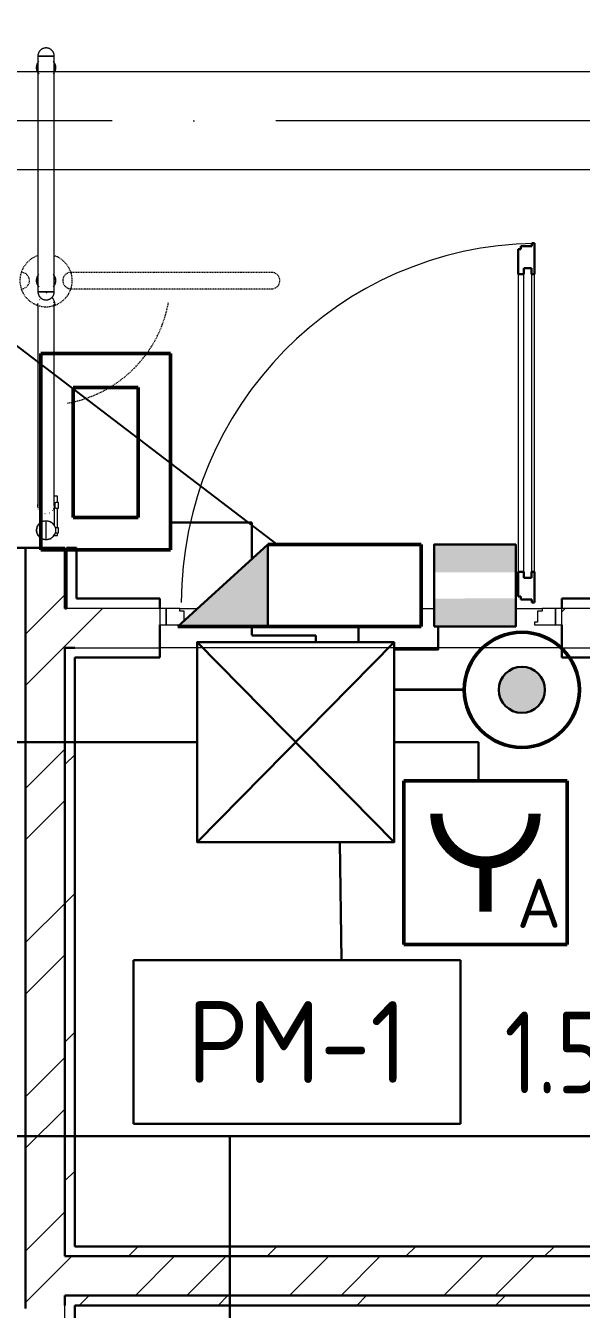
# Model space of a CAD drawing. Header units: millimetres. Extents: x -325553 to 627452, y -28539 to 738858.
# Drawn here: x -12830 to -11131, y 187782 to 191705 of the extents above; entities that cross this region are included whole.
import ezdxf
from ezdxf.enums import TextEntityAlignment as Align

# ---------------------------------------------------------------- set-up
doc = ezdxf.new("R2010")
doc.units = ezdxf.units.MM
doc.set_wipeout_variables(frame=1)
for name, pattern in [('ADSK_Линия сетки', [25, 20, -2.5, 0, -2.5]), ('ADSK_Невидимые', [5, 3, -2]), ('ADSK_Сверху', [450, 300, -150]), ('штриховаяX2', [1.5, 1, -0.5])]:
    doc.linetypes.add(name, pattern=pattern)
for name, color, linetype, lineweight in [('-SBugo-СКД-Приборы', 1, 'Continuous', 30), ('E-Безопасность-G', 153, 'Continuous', 35), ('RC-Извещатели_охранные', 5, 'Continuous', 30), ('RC-Линии_связи-Адресные', 5, 'Continuous', 30), ('RC-Прочее_оборудование', 5, 'Continuous', 30), ('Двери', 252, 'Continuous', 9), ('Линии', 7, 'Continuous', 9), ('Обобщенные модели', 252, 'Continuous', 18), ('Оси', 252, 'Continuous', 9), ('СКУД', 1, 'Continuous', 30), ('Стены наружные', 7, 'Continuous', 18), ('Стены штриховка', 7, 'Continuous', 9)]:
    doc.layers.add(name, color=color, linetype=linetype, lineweight=lineweight)
doc.layers.add('000_доп.МДУ', color=7, linetype='Continuous')
doc.layers.add('Двери открывание', color=7, linetype='Continuous', lineweight=9, true_color=0xc0c0c0)
doc.styles.add('ISOCPEUR', font='isocpeur.ttf', dxfattribs={"width": 0.9, "height": 350})
doc.styles.add('RubezhCAD', font='', dxfattribs={"oblique": 10})
doc.styles.get("Standard").update_dxf_attribs({"font": ''})
doc.styles.get('RubezhCAD').set_extended_font_data('GOST type A')
doc.styles.get('Standard').set_extended_font_data('GOST type B')

# ---------------------------------------------------------------- blocks, each defined once
blk = doc.blocks.new('1 этаж')
at = {"layer": 'Двери', "color": 251, "lineweight": 30, "true_color": 0x636466}
for p, q in [((-12056.8, 20764.3), (-12064.8, 20764.3)), ((-12064.8, 20764.3), (-12064.8, 20688.3)), ((-12022.8, 20773.3), (-12056.8, 20773.3)), ((-12056.8, 20773.3), (-12056.8, 20764.3)), ((-12014.8, 20782.3), (-12022.8, 20782.3)), ((-12022.8, 20782.3), (-12022.8, 20773.3)), ((-12014.8, 20688.3), (-12014.8, 20782.3)), ((-12064.8, 20688.3), (-12047.8, 20688.3)), ((-12047.8, 20688.3), (-12047.8, 20706.3)), ((-12047.8, 20706.3), (-12023.8, 20706.3)), ((-12023.8, 20706.3), (-12023.8, 20688.3)), ((-12023.8, 20688.3), (-12014.8, 20688.3)), ((-12064.8, 19778.3), (-12064.8, 19702.3)), ((-12064.8, 19778.3), (-12047.8, 19778.3)), ((-12047.8, 19778.3), (-12047.8, 19760.3)), ((-12023.8, 19778.3), (-12014.8, 19778.3)), ((-12023.8, 19760.3), (-12023.8, 19778.3)), ((-12014.8, 19684.3), (-12014.8, 19778.3)), ((-12047.8, 19760.3), (-12023.8, 19760.3)), ((-12064.8, 19702.3), (-12056.8, 19702.3)), ((-12056.8, 19702.3), (-12056.8, 19693.3)), ((-12056.8, 19693.3), (-12022.8, 19693.3)), ((-12022.8, 19693.3), (-12022.8, 19684.3)), ((-12022.8, 19684.3), (-12014.8, 19684.3))]:
    blk.add_line(p, q, dxfattribs=at)
at = {"layer": 'Двери', "color": 251, "true_color": 0x636466}
for p, q in [((-12064.8, 20688.3), (-12064.8, 19778.3)), ((-12047.8, 19760.3), (-12047.8, 20706.3)), ((-12047.8, 20706.3), (-12023.8, 20706.3)), ((-12023.8, 20706.3), (-12023.8, 19760.3)), ((-12014.8, 19778.3), (-12014.8, 20688.3)), ((-12023.8, 19760.3), (-12047.8, 19760.3)), ((-13160.8, 19666.3), (-13160.8, 19616.3)), ((-13140.8, 19666.3), (-13160.8, 19666.3)), ((-13140.8, 19616.3), (-13140.8, 19666.3)), ((-13099.8, 19666.3), (-13140.8, 19666.3)), ((-13140.8, 19666.3), (-13140.8, 19616.3)), ((-13099.8, 19658.3), (-13099.8, 19666.3)), ((-13085.8, 19658.3), (-13099.8, 19658.3)), ((-13085.8, 19624.3), (-13085.8, 19658.3)), ((-11991.8, 19658.3), (-12005.8, 19658.3)), ((-12005.8, 19658.3), (-12005.8, 19624.3)), ((-11991.8, 19666.3), (-11991.8, 19658.3)), ((-11950.8, 19666.3), (-11991.8, 19666.3)), ((-11930.8, 19666.3), (-11950.8, 19666.3)), ((-11950.8, 19666.3), (-11950.8, 19616.3)), ((-11950.8, 19616.3), (-11950.8, 19666.3)), ((-11930.8, 19616.3), (-11930.8, 19666.3)), ((-13160.8, 19616.3), (-13140.8, 19616.3)), ((-13140.8, 19616.3), (-13076.8, 19616.3)), ((-13076.8, 19624.3), (-13085.8, 19624.3)), ((-13076.8, 19616.3), (-13076.8, 19624.3)), ((-12005.8, 19624.3), (-12014.8, 19624.3)), ((-12014.8, 19624.3), (-12014.8, 19616.3)), ((-12014.8, 19616.3), (-11950.8, 19616.3)), ((-11950.8, 19616.3), (-11930.8, 19616.3))]:
    blk.add_line(p, q, dxfattribs=at)
at = {"layer": 'Двери открывание', "color": 251, "true_color": 0x636466}
blk.add_arc((-11996.8, 19684.3), 1098, 90.9393, 180, dxfattribs=at)
at = {"layer": 'Линии', "color": 251, "linetype": 'ADSK_Сверху', "ltscale": 100, "true_color": 0x636466}
for p, q in [((-7750.8, 21306.3), (-28215.8, 21306.3)), ((-7750.8, 21006.3), (-28215.8, 21006.3))]:
    blk.add_line(p, q, dxfattribs=at)
at = {"layer": 'Обобщенные модели', "color": 251, "true_color": 0x636466}
for p, q in [((-13533.3, 21354.3), (-13533.3, 20634.3)), ((-13483.3, 21354.3), (-13533.3, 21354.3)), ((-13533.3, 21354.3), (-13508.3, 21354.3)), ((-13508.3, 21354.3), (-13483.3, 21354.3)), ((-13483.3, 20634.3), (-13483.3, 21354.3)), ((-13483.5, 20653.3), (-13482.9, 20654.3)), ((-13479.8, 20663), (-13479.6, 20664.2)), ((-13533.3, 20634.3), (-13483.3, 20634.3)), ((-13508.3, 20634.3), (-13533.3, 20634.3)), ((-13528.4, 20609.2), (-13527.7, 20610)), ((-13483.3, 20634.3), (-13508.3, 20634.3)), ((-13480.3, 20594.3), (-13483.3, 20594.3)), ((-13533.3, 20519.3), (-13533.3, 20055.3)), ((-13483.3, 20055.3), (-13483.3, 20519.3)), ((-13473.3, 20009.3), (-13483.3, 20009.3)), ((-13473.3, 19990.3), (-13473.3, 20009.3)), ((-13531.1, 19970), (-13531.5, 19971)), ((-13483.3, 19990.3), (-13480.3, 19990.3)), ((-13483.3, 19986), (-13483.3, 19972.8)), ((-13483.3, 19972.8), (-13483.3, 19919.1)), ((-13480.3, 19972.8), (-13483.3, 19972.8)), ((-13480.3, 19990.3), (-13478.3, 19990.3)), ((-13480.3, 19972.8), (-13480.3, 19990.3)), ((-13478.3, 19972.8), (-13480.3, 19972.8)), ((-13470.3, 19990.3), (-13478.3, 19990.3)), ((-13478.3, 19972.8), (-13470.3, 19972.8)), ((-13473.3, 19912.8), (-13473.3, 19972.8)), ((-13470.3, 19972.8), (-13470.3, 19990.3)), ((-13523, 19960.1), (-13523.8, 19960.7)), ((-13511, 19955.4), (-13512, 19955.5)), ((-13508.3, 19932.4), (-13508.3, 19934.3)), ((-13508.3, 19876.3), (-13508.3, 19934.3)), ((-13498.3, 19957.3), (-13499.2, 19957)), ((-13488.2, 19965.3), (-13488.9, 19964.5)), ((-13483.3, 19892.8), (-13483.3, 19889.3)), ((-13481, 19912.8), (-13478.3, 19912.8)), ((-13478.3, 19897.8), (-13480.7, 19897.8)), ((-13470.3, 19912.8), (-13478.3, 19912.8)), ((-13478.3, 19897.8), (-13470.3, 19897.8)), ((-13473.3, 19889.3), (-13473.3, 19897.8)), ((-13470.3, 19897.8), (-13470.3, 19912.8)), ((-13508.3, 19876.3), (-13508.3, 19877.5)), ((-13483.3, 19889.3), (-13473.3, 19889.3))]:
    blk.add_line(p, q, dxfattribs=at)
at = {"layer": 'Обобщенные модели', "color": 251, "linetype": 'ADSK_Невидимые', "true_color": 0x636466}
for p, q in [((-12818.3, 20693.3), (-13432.3, 20693.3)), ((-13432.3, 20643.3), (-12818.3, 20643.3))]:
    blk.add_line(p, q, dxfattribs=at)
at = {"layer": 'Обобщенные модели', "color": 251, "true_color": 0x636466, "flags": 128}
for points in [[(-13483.3, 21354.3), (-13483.3, 21355.3), (-13483.4, 21356.3), (-13483.5, 21357.3), (-13483.6, 21358.3), (-13483.8, 21359.2), (-13484, 21360.2), (-13484.3, 21361.2), (-13484.6, 21362.1), (-13484.9, 21363.1), (-13485.3, 21364), (-13485.7, 21364.9), (-13486.1, 21365.8), (-13486.6, 21366.7), (-13487.1, 21367.5), (-13487.7, 21368.4), (-13488.2, 21369.2), (-13488.9, 21370), (-13489.5, 21370.8), (-13490.2, 21371.5), (-13490.9, 21372.2), (-13491.6, 21372.9), (-13492.4, 21373.5), (-13493.2, 21374.2), (-13494, 21374.7), (-13494.8, 21375.3), (-13495.6, 21375.8), (-13496.5, 21376.3), (-13497.4, 21376.8), (-13498.3, 21377.2), (-13499.2, 21377.6), (-13500.2, 21377.9), (-13501.1, 21378.2), (-13502.1, 21378.5), (-13503.1, 21378.7), (-13504.1, 21378.9), (-13505, 21379.1), (-13506, 21379.2), (-13507, 21379.2), (-13508, 21379.3), (-13509, 21379.3), (-13510, 21379.2), (-13511, 21379.1), (-13512, 21379), (-13513, 21378.8), (-13514, 21378.6), (-13515, 21378.4), (-13515.9, 21378.1), (-13516.9, 21377.8), (-13517.8, 21377.4), (-13518.7, 21377), (-13519.6, 21376.6), (-13520.5, 21376.1), (-13521.4, 21375.6), (-13522.2, 21375.1), (-13523, 21374.5), (-13523.8, 21373.9), (-13524.6, 21373.2), (-13525.3, 21372.6), (-13526, 21371.9), (-13526.7, 21371.2), (-13527.4, 21370.4), (-13528, 21369.6), (-13528.6, 21368.8), (-13529.2, 21368), (-13529.7, 21367.2), (-13530.2, 21366.3), (-13530.7, 21365.4), (-13531.1, 21364.5), (-13531.5, 21363.6), (-13531.9, 21362.6), (-13532.2, 21361.7), (-13532.5, 21360.7), (-13532.7, 21359.8), (-13532.9, 21358.8), (-13533.1, 21357.8), (-13533.2, 21356.8), (-13533.3, 21355.8), (-13533.3, 21354.8), (-13533.3, 21354.3)], [(-13529.9, 21299.9), (-13530.7, 21300.8), (-13531.4, 21301.7), (-13532.1, 21302.6), (-13532.7, 21303.6), (-13533.3, 21304.6), (-13533.9, 21305.6), (-13534.4, 21306.6), (-13534.9, 21307.7), (-13535.3, 21308.8), (-13535.7, 21309.8), (-13536.1, 21311), (-13536.4, 21312.1), (-13536.7, 21313.2), (-13536.9, 21314.3), (-13537.1, 21315.5), (-13537.2, 21316.6), (-13537.3, 21317.8), (-13537.3, 21319), (-13537.3, 21320.1), (-13537.2, 21321.3), (-13537.1, 21322.4), (-13537, 21323.6), (-13536.8, 21324.7), (-13536.5, 21325.9), (-13536.3, 21327), (-13535.9, 21328.1), (-13535.6, 21329.2), (-13535.1, 21330.3), (-13534.7, 21331.3), (-13534.2, 21332.4), (-13533.6, 21333.4), (-13533, 21334.4), (-13532.4, 21335.4), (-13531.7, 21336.3), (-13531, 21337.3), (-13530.3, 21338.2)], [(-13535.6, 21329), (-13536, 21327.9), (-13536.3, 21326.8), (-13536.6, 21325.6), (-13536.8, 21324.5), (-13537, 21323.4), (-13537.2, 21322.2), (-13537.2, 21321.1), (-13537.3, 21319.9), (-13537.3, 21319.3)], [(-13537.3, 21319.3), (-13537.3, 21318.1), (-13537.2, 21317), (-13537.1, 21315.8)], [(-13536.7, 21313.5), (-13536.5, 21312.4), (-13536.2, 21311.3), (-13535.8, 21310.1), (-13535.4, 21309.1)], [(-13533.2, 21334.2), (-13533.7, 21333.2), (-13534.3, 21332.2), (-13534.8, 21331.1), (-13535.2, 21330.1)], [(-13534.5, 21306.9), (-13534, 21305.9), (-13533.5, 21304.9)], [(-13486.7, 21338.6), (-13486, 21337.7), (-13485.2, 21336.8), (-13484.5, 21335.9), (-13483.9, 21334.9), (-13483.3, 21333.9), (-13482.7, 21332.9), (-13482.2, 21331.9), (-13481.7, 21330.8), (-13481.3, 21329.8), (-13480.9, 21328.7), (-13480.5, 21327.6), (-13480.2, 21326.5), (-13479.9, 21325.3), (-13479.7, 21324.2), (-13479.5, 21323.1), (-13479.4, 21321.9), (-13479.3, 21320.7), (-13479.3, 21319.6), (-13479.3, 21318.4), (-13479.4, 21317.3), (-13479.5, 21316.1), (-13479.6, 21315), (-13479.8, 21313.8), (-13480.1, 21312.7), (-13480.3, 21311.6), (-13480.7, 21310.4), (-13481.1, 21309.3), (-13481.5, 21308.3), (-13481.9, 21307.2), (-13482.4, 21306.2), (-13483, 21305.1), (-13483.6, 21304.1), (-13484.2, 21303.2), (-13484.9, 21302.2), (-13485.6, 21301.3), (-13486.3, 21300.4)], [(-13483.5, 21304.3), (-13482.9, 21305.3), (-13482.3, 21306.4), (-13481.8, 21307.4)], [(-13482.1, 21331.6), (-13482.6, 21332.7), (-13483.1, 21333.7)], [(-13481.4, 21308.5), (-13481, 21309.6), (-13480.6, 21310.7), (-13480.3, 21311.8), (-13480, 21312.9), (-13479.8, 21314), (-13479.6, 21315.2), (-13479.5, 21316.3), (-13479.4, 21317.5), (-13479.3, 21318.6), (-13479.3, 21319.3)], [(-13479.7, 21323.9), (-13479.9, 21325), (-13480.1, 21326.2), (-13480.4, 21327.3), (-13480.8, 21328.4), (-13481.2, 21329.5)], [(-13479.3, 21319.3), (-13479.3, 21320.4), (-13479.4, 21321.6), (-13479.5, 21322.7)], [(-13529.9, 20648.9), (-13530.7, 20649.8), (-13531.4, 20650.7), (-13532.1, 20651.6), (-13532.7, 20652.6), (-13533.3, 20653.6), (-13533.9, 20654.6), (-13534.4, 20655.6), (-13534.9, 20656.7), (-13535.3, 20657.8), (-13535.7, 20658.8), (-13536.1, 20660), (-13536.4, 20661.1), (-13536.7, 20662.2), (-13536.9, 20663.3), (-13537.1, 20664.5), (-13537.2, 20665.6), (-13537.3, 20666.8), (-13537.3, 20668), (-13537.3, 20669.1), (-13537.2, 20670.3), (-13537.1, 20671.4), (-13537, 20672.6), (-13536.8, 20673.7), (-13536.5, 20674.9), (-13536.3, 20676), (-13535.9, 20677.1), (-13535.6, 20678.2), (-13535.1, 20679.3), (-13534.7, 20680.3), (-13534.2, 20681.4), (-13533.6, 20682.4), (-13533, 20683.4), (-13532.4, 20684.4), (-13531.7, 20685.3), (-13531, 20686.3), (-13530.3, 20687.2)], [(-13533.2, 20683.2), (-13533.7, 20682.2), (-13534.3, 20681.2), (-13534.8, 20680.1), (-13535.2, 20679.1), (-13535.6, 20678), (-13536, 20676.9), (-13536.3, 20675.8), (-13536.6, 20674.6), (-13536.8, 20673.5)], [(-13486.7, 20687.6), (-13486, 20686.7), (-13485.2, 20685.8), (-13484.5, 20684.9), (-13483.9, 20683.9), (-13483.3, 20682.9), (-13482.7, 20681.9), (-13482.2, 20680.9), (-13481.7, 20679.8), (-13481.3, 20678.8), (-13480.9, 20677.7), (-13480.5, 20676.6), (-13480.2, 20675.5), (-13479.9, 20674.3), (-13479.7, 20673.2), (-13479.5, 20672.1), (-13479.4, 20670.9), (-13479.3, 20669.7), (-13479.3, 20668.6), (-13479.3, 20667.4), (-13479.4, 20666.3), (-13479.5, 20665.1), (-13479.6, 20664), (-13479.8, 20662.8), (-13480.1, 20661.7), (-13480.3, 20660.6), (-13480.7, 20659.4), (-13481.1, 20658.3), (-13481.5, 20657.3), (-13481.9, 20656.2), (-13482.4, 20655.2), (-13483, 20654.1), (-13483.6, 20653.1), (-13484.2, 20652.2), (-13484.9, 20651.2), (-13485.6, 20650.3), (-13486.3, 20649.4)], [(-13482.1, 20680.6), (-13482.6, 20681.7), (-13483.1, 20682.7)], [(-13479.3, 20669.4), (-13479.4, 20670.6), (-13479.5, 20671.7), (-13479.7, 20672.9), (-13479.9, 20674), (-13480.1, 20675.2), (-13480.4, 20676.3), (-13480.8, 20677.4), (-13481.2, 20678.5)], [(-13537.2, 20671.2), (-13537.2, 20670.1), (-13537.3, 20668.9), (-13537.3, 20668.3)], [(-13537.3, 20668.3), (-13537.3, 20667.1), (-13537.2, 20666), (-13537.1, 20664.8)], [(-13536.9, 20663.6), (-13536.7, 20662.5), (-13536.5, 20661.4), (-13536.2, 20660.3), (-13535.8, 20659.1), (-13535.4, 20658.1)], [(-13534.5, 20655.9), (-13534, 20654.9), (-13533.5, 20653.9)], [(-13481.4, 20657.5), (-13481, 20658.6), (-13480.6, 20659.7), (-13480.3, 20660.8), (-13480, 20661.9)], [(-13533.3, 20634.3), (-13533.3, 20633.3), (-13533.2, 20632.3), (-13533.1, 20631.3), (-13533, 20630.3), (-13532.8, 20629.3), (-13532.6, 20628.3), (-13532.3, 20627.4), (-13532, 20626.4), (-13531.7, 20625.5), (-13531.3, 20624.5), (-13530.9, 20623.6), (-13530.5, 20622.7), (-13530, 20621.8), (-13529.5, 20621), (-13528.9, 20620.2), (-13528.4, 20619.3), (-13527.7, 20618.5), (-13527.1, 20617.8), (-13526.4, 20617), (-13525.7, 20616.3), (-13525, 20615.7), (-13524.2, 20615), (-13523.4, 20614.4), (-13522.6, 20613.8), (-13521.8, 20613.2), (-13521, 20612.7), (-13520.1, 20612.2), (-13519.2, 20611.8), (-13518.3, 20611.3), (-13517.4, 20611), (-13516.4, 20610.6), (-13515.5, 20610.3), (-13514.5, 20610.1), (-13513.5, 20609.8), (-13512.6, 20609.6), (-13511.6, 20609.5), (-13510.6, 20609.4), (-13509.6, 20609.3), (-13508.6, 20609.3), (-13507.6, 20609.3), (-13506.6, 20609.3), (-13505.6, 20609.4), (-13504.6, 20609.5), (-13503.6, 20609.7), (-13502.6, 20609.9), (-13501.7, 20610.2), (-13500.7, 20610.5), (-13499.7, 20610.8), (-13498.8, 20611.1), (-13497.9, 20611.5), (-13497, 20612), (-13496.1, 20612.4), (-13495.3, 20612.9), (-13494.4, 20613.5), (-13493.6, 20614.1), (-13492.8, 20614.7), (-13492, 20615.3), (-13491.3, 20616), (-13490.6, 20616.7), (-13489.9, 20617.4), (-13489.2, 20618.1), (-13488.6, 20618.9), (-13488, 20619.7), (-13487.4, 20620.5), (-13486.9, 20621.4), (-13486.4, 20622.2), (-13485.9, 20623.1), (-13485.5, 20624), (-13485.1, 20625), (-13484.7, 20625.9), (-13484.4, 20626.8), (-13484.2, 20627.8), (-13483.9, 20628.8), (-13483.7, 20629.8), (-13483.6, 20630.7), (-13483.4, 20631.7), (-13483.3, 20632.7), (-13483.3, 20633.7), (-13483.3, 20634.3)], [(-13533.3, 20594.3), (-13533.3, 20595.3), (-13533.2, 20596.3), (-13533.1, 20597.3), (-13533, 20598.3)], [(-13533.3, 20590.2), (-13533.3, 20591.1), (-13533.3, 20591.9), (-13533.3, 20592.6), (-13533.3, 20593.2), (-13533.3, 20593.6), (-13533.3, 20594), (-13533.3, 20594.2), (-13533.3, 20594.3), (-13533.3, 20594.3)], [(-13533.3, 20594.3), (-13533.3, 20594.2), (-13533.3, 20594), (-13533.3, 20593.7), (-13533.3, 20593.3), (-13533.3, 20592.8), (-13533.3, 20592.1), (-13533.3, 20591.3), (-13533.3, 20590.5), (-13533.3, 20589.5), (-13533.3, 20588.3), (-13533.3, 20587.1), (-13533.3, 20585.8), (-13533.3, 20584.4), (-13533.3, 20582.8), (-13533.3, 20581.2), (-13533.3, 20579.4), (-13533.3, 20577.6), (-13533.3, 20575.7), (-13533.3, 20573.6), (-13533.3, 20571.5), (-13533.3, 20569.3), (-13533.3, 20567.1), (-13533.3, 20564.7), (-13533.3, 20562.3), (-13533.3, 20559.8), (-13533.3, 20557.2), (-13533.3, 20554.6), (-13533.3, 20551.9), (-13533.3, 20549.2), (-13533.3, 20546.4), (-13533.3, 20543.6), (-13533.3, 20540.8), (-13533.3, 20537.9), (-13533.3, 20535), (-13533.3, 20532), (-13533.3, 20529.1), (-13533.3, 20526.1), (-13533.3, 20523.1), (-13533.3, 20520.1), (-13533.3, 20519.3)], [(-13483.3, 20519.3), (-13483.3, 20522.3), (-13483.3, 20525.3), (-13483.3, 20528.2), (-13483.3, 20531.2), (-13483.3, 20534.2), (-13483.3, 20537.1), (-13483.3, 20540), (-13483.3, 20542.9), (-13483.3, 20545.7), (-13483.3, 20548.5), (-13483.3, 20551.2), (-13483.3, 20553.9), (-13483.3, 20556.5), (-13483.3, 20559.1), (-13483.3, 20561.6), (-13483.3, 20564.1), (-13483.3, 20566.4), (-13483.3, 20568.7), (-13483.3, 20570.9), (-13483.3, 20573.1), (-13483.3, 20575.1), (-13483.3, 20577.1), (-13483.3, 20578.9), (-13483.3, 20580.7), (-13483.3, 20582.4), (-13483.3, 20583.9), (-13483.3, 20585.4), (-13483.3, 20586.8), (-13483.3, 20588), (-13483.3, 20589.2), (-13483.3, 20590.2), (-13483.3, 20591.1), (-13483.3, 20591.9), (-13483.3, 20592.6), (-13483.3, 20593.2), (-13483.3, 20593.6), (-13483.3, 20594), (-13483.3, 20594.2), (-13483.3, 20594.3), (-13483.3, 20594.3)], [(-13483.3, 20594.2), (-13483.3, 20594), (-13483.3, 20593.7), (-13483.3, 20593.3), (-13483.3, 20592.8), (-13483.3, 20592.1), (-13483.3, 20591.3), (-13483.3, 20590.5)], [(-13533.3, 20055.3), (-13533.3, 20052.3), (-13533.3, 20049.3), (-13533.3, 20046.3), (-13533.3, 20043.3), (-13533.3, 20040.4), (-13533.3, 20037.4), (-13533.3, 20034.5), (-13533.3, 20031.7), (-13533.3, 20028.8), (-13533.3, 20026.1), (-13533.3, 20023.3), (-13533.3, 20020.6), (-13533.3, 20018), (-13533.3, 20015.4), (-13533.3, 20012.9), (-13533.3, 20010.5), (-13533.3, 20008.1), (-13533.3, 20005.8), (-13533.3, 20003.6), (-13533.3, 20001.5), (-13533.3, 19999.4), (-13533.3, 19997.5), (-13533.3, 19995.6), (-13533.3, 19993.8), (-13533.3, 19992.2), (-13533.3, 19990.6), (-13533.3, 19989.1), (-13533.3, 19987.8), (-13533.3, 19986.5), (-13533.3, 19985.4), (-13533.3, 19984.3), (-13533.3, 19983.4), (-13533.3, 19982.6), (-13533.3, 19981.9), (-13533.3, 19981.4), (-13533.3, 19980.9), (-13533.3, 19980.6), (-13533.3, 19980.4), (-13533.3, 19980.3), (-13533.3, 19980.3)], [(-13483.3, 19980.3), (-13483.3, 19980.3), (-13483.3, 19980.5), (-13483.3, 19980.8), (-13483.3, 19981.2), (-13483.3, 19981.8), (-13483.3, 19982.4), (-13483.3, 19983.2), (-13483.3, 19984.1), (-13483.3, 19985.1), (-13483.3, 19986.2), (-13483.3, 19987.4), (-13483.3, 19988.7), (-13483.3, 19990.2), (-13483.3, 19991.7), (-13483.3, 19993.4), (-13483.3, 19995.1), (-13483.3, 19997), (-13483.3, 19998.9), (-13483.3, 20000.9), (-13483.3, 20003), (-13483.3, 20005.2), (-13483.3, 20007.5), (-13483.3, 20009.8), (-13483.3, 20012.3), (-13483.3, 20014.7), (-13483.3, 20017.3), (-13483.3, 20019.9), (-13483.3, 20022.6), (-13483.3, 20025.3), (-13483.3, 20028.1), (-13483.3, 20030.9), (-13483.3, 20033.8), (-13483.3, 20036.7), (-13483.3, 20039.6), (-13483.3, 20042.5), (-13483.3, 20045.5), (-13483.3, 20048.5), (-13483.3, 20051.5), (-13483.3, 20054.5), (-13483.3, 20055.3)], [(-13533.3, 19980.3), (-13533.3, 19980.3), (-13533.3, 19980.5), (-13533.3, 19980.8), (-13533.3, 19981.2), (-13533.3, 19981.8), (-13533.3, 19982.4), (-13533.3, 19983.2), (-13533.3, 19984.1)], [(-13532.5, 19973.8), (-13532.7, 19974.8), (-13532.9, 19975.8), (-13533.1, 19976.7), (-13533.2, 19977.7), (-13533.3, 19978.7), (-13533.3, 19979.7), (-13533.3, 19980.3)], [(-13484.6, 19972.4), (-13484.9, 19971.5), (-13485.3, 19970.5), (-13485.7, 19969.6), (-13486.1, 19968.7)], [(-13483.3, 19979.3), (-13483.4, 19978.3), (-13483.5, 19977.3), (-13483.6, 19976.3), (-13483.8, 19975.3), (-13484, 19974.3)], [(-13508.3, 19876.3), (-13509.5, 19876.3), (-13510.6, 19876.4), (-13511.8, 19876.5), (-13512.9, 19876.6), (-13514.1, 19876.8), (-13515.2, 19877.1), (-13516.3, 19877.4), (-13517.4, 19877.7), (-13518.5, 19878.1), (-13519.6, 19878.6), (-13520.7, 19879), (-13521.7, 19879.5), (-13522.7, 19880.1), (-13523.7, 19880.7), (-13524.7, 19881.3), (-13525.6, 19882), (-13526.5, 19882.7), (-13527.4, 19883.5), (-13528.3, 19884.2), (-13529.1, 19885.1), (-13529.9, 19885.9), (-13530.7, 19886.8), (-13531.4, 19887.7), (-13532.1, 19888.6), (-13532.7, 19889.6), (-13533.3, 19890.6), (-13533.9, 19891.6), (-13534.4, 19892.6), (-13534.9, 19893.7), (-13535.3, 19894.8), (-13535.7, 19895.8), (-13536.1, 19897), (-13536.4, 19898.1), (-13536.7, 19899.2), (-13536.9, 19900.3), (-13537.1, 19901.5), (-13537.2, 19902.6), (-13537.3, 19903.8), (-13537.3, 19905), (-13537.3, 19906.1), (-13537.2, 19907.3), (-13537.1, 19908.4), (-13537, 19909.6), (-13536.8, 19910.7), (-13536.5, 19911.9), (-13536.3, 19913), (-13535.9, 19914.1), (-13535.6, 19915.2), (-13535.1, 19916.3), (-13534.7, 19917.3), (-13534.2, 19918.4), (-13533.6, 19919.4), (-13533, 19920.4), (-13532.4, 19921.4), (-13531.7, 19922.3), (-13531, 19923.3), (-13530.3, 19924.2), (-13529.5, 19925), (-13528.7, 19925.9), (-13527.9, 19926.7), (-13527, 19927.4), (-13526.1, 19928.2), (-13525.2, 19928.8), (-13524.2, 19929.5), (-13523.3, 19930.1), (-13522.2, 19930.7), (-13521.2, 19931.2), (-13520.2, 19931.7), (-13519.1, 19932.2), (-13518, 19932.6), (-13516.9, 19933), (-13515.8, 19933.3), (-13514.7, 19933.6), (-13513.5, 19933.8), (-13512.4, 19934), (-13511.2, 19934.1), (-13510.1, 19934.2), (-13508.9, 19934.3), (-13508.3, 19934.3)], [(-13520.4, 19931.6), (-13521.4, 19931.1), (-13522.4, 19930.6), (-13523.4, 19930)], [(-13508.3, 19934.3), (-13507.1, 19934.2), (-13506, 19934.2), (-13504.8, 19934.1), (-13503.7, 19933.9), (-13502.5, 19933.7), (-13501.4, 19933.4), (-13500.3, 19933.1), (-13499.2, 19932.8), (-13498.1, 19932.4), (-13497, 19932), (-13495.9, 19931.5), (-13494.9, 19931), (-13493.9, 19930.4), (-13492.9, 19929.8), (-13491.9, 19929.2), (-13491, 19928.5), (-13490.1, 19927.8), (-13489.2, 19927.1), (-13488.3, 19926.3), (-13487.5, 19925.5), (-13486.7, 19924.6), (-13486, 19923.7), (-13485.2, 19922.8), (-13484.5, 19921.9), (-13483.9, 19920.9), (-13483.3, 19919.9), (-13482.7, 19918.9), (-13482.2, 19917.9), (-13481.7, 19916.8), (-13481.3, 19915.8), (-13480.9, 19914.7), (-13480.5, 19913.6), (-13480.2, 19912.5), (-13479.9, 19911.3), (-13479.7, 19910.2), (-13479.5, 19909.1), (-13479.4, 19907.9), (-13479.3, 19906.7), (-13479.3, 19905.6), (-13479.3, 19904.4), (-13479.4, 19903.3), (-13479.5, 19902.1), (-13479.6, 19901), (-13479.8, 19899.8), (-13480.1, 19898.7), (-13480.3, 19897.6), (-13480.7, 19896.4), (-13481.1, 19895.3), (-13481.5, 19894.3), (-13481.9, 19893.2), (-13482.4, 19892.2), (-13483, 19891.1), (-13483.6, 19890.1), (-13484.2, 19889.2), (-13484.9, 19888.2), (-13485.6, 19887.3), (-13486.3, 19886.4), (-13487.1, 19885.5), (-13487.9, 19884.7), (-13488.7, 19883.9), (-13489.6, 19883.1), (-13490.5, 19882.4), (-13491.4, 19881.7), (-13492.4, 19881), (-13493.4, 19880.4), (-13494.4, 19879.8), (-13495.4, 19879.3), (-13496.4, 19878.8), (-13497.5, 19878.4), (-13498.6, 19877.9), (-13499.7, 19877.6), (-13500.8, 19877.3), (-13501.9, 19877), (-13503.1, 19876.7), (-13504.2, 19876.6), (-13505.4, 19876.4), (-13506.5, 19876.3), (-13507.7, 19876.3), (-13508.3, 19876.3)], [(-13492.6, 19929.7), (-13493.6, 19930.3), (-13494.6, 19930.8), (-13495.7, 19931.4), (-13496.7, 19931.9)], [(-13536, 19913.9), (-13536.3, 19912.8), (-13536.6, 19911.6), (-13536.8, 19910.5), (-13537, 19909.4), (-13537.2, 19908.2), (-13537.2, 19907.1), (-13537.3, 19905.9), (-13537.3, 19905.3)], [(-13537.3, 19905.3), (-13537.3, 19904.1), (-13537.2, 19903), (-13537.1, 19901.8), (-13536.9, 19900.6), (-13536.7, 19899.5), (-13536.5, 19898.4), (-13536.2, 19897.3), (-13535.8, 19896.1)], [(-13528.9, 19925.7), (-13529.7, 19924.9), (-13530.5, 19924), (-13531.2, 19923.1), (-13531.9, 19922.2), (-13532.5, 19921.2), (-13533.2, 19920.2), (-13533.7, 19919.2), (-13534.3, 19918.2), (-13534.8, 19917.1), (-13535.2, 19916.1), (-13535.6, 19915)], [(-13535.4, 19895.1), (-13535, 19894), (-13534.5, 19892.9), (-13534, 19891.9), (-13533.5, 19890.9), (-13532.9, 19889.9), (-13532.2, 19888.9), (-13531.6, 19888), (-13530.9, 19887), (-13530.1, 19886.1), (-13529.3, 19885.3), (-13528.5, 19884.5), (-13527.7, 19883.7), (-13526.8, 19882.9)], [(-13483.1, 19919.7), (-13483.7, 19920.7), (-13484.4, 19921.6), (-13485, 19922.6), (-13485.8, 19923.5), (-13486.5, 19924.4), (-13487.3, 19925.2), (-13488.1, 19926.1)], [(-13524, 19880.9), (-13523, 19880.3), (-13522, 19879.7), (-13520.9, 19879.2), (-13519.9, 19878.7)], [(-13496.2, 19878.9), (-13495.2, 19879.4), (-13494.2, 19879.9), (-13493.2, 19880.5)], [(-13490.3, 19882.5), (-13489.4, 19883.3), (-13488.6, 19884), (-13487.7, 19884.8), (-13486.9, 19885.7), (-13486.2, 19886.6), (-13485.4, 19887.5), (-13484.7, 19888.4), (-13484.1, 19889.3), (-13483.5, 19890.3)]]:
    blk.add_lwpolyline(points, dxfattribs=at)
at = {"layer": 'Обобщенные модели', "color": 251, "true_color": 0x636466}
for centre, radius, start, end in [((-13508.3, 21319.3), 29, 177.0444, 180), ((-13508.3, 20632.3), 2, 270, 345), ((-13508.3, 20594.3), 28, 0, 52.8174), ((-13508.3, 20594.3), 25, 14.2292, 18.0138), ((-13508.3, 20594.3), 25, 0, 4.025), ((-13508.3, 19905.3), 29, 171.3813, 180), ((-13508.3, 19905.3), 29, 180, 191.7044), ((-13508.3, 19905.3), 29, 138.8299, 153.2258), ((-13508.3, 19905.3), 29, 30.7021, 41.1701), ((-13508.3, 19905.3), 29, 319.0263, 333.2258), ((-13508.3, 19905.3), 29, 210.8811, 220.9744), ((-13508.3, 19905.3), 29, 261.2258, 263.8461), ((-13508.3, 19905.3), 29, 274.8679, 278.7742)]:
    blk.add_arc(centre, radius, start, end, dxfattribs=at)
at = {"layer": 'Обобщенные модели', "color": 251, "linetype": 'ADSK_Невидимые', "true_color": 0x636466}
for centre, radius, start, end in [((-13508.3, 20668.3), 80, 107.9447, 0), ((-13508.3, 20668.3), 80, 0, 72.0553), ((-13584.3, 20668.3), 25, 0, 90), ((-13432.3, 20668.3), 25, 90, 180), ((-12818.3, 20668.3), 25, 0, 90), ((-13584.3, 20668.3), 25, 270, 0), ((-13432.3, 20668.3), 25, 180, 270), ((-12818.3, 20668.3), 25, 270, 0), ((-13508.3, 20668.3), 380, 280, 350)]:
    blk.add_arc(centre, radius, start, end, dxfattribs=at)
at = {"layer": 'Оси', "color": 251, "linetype": 'ADSK_Линия сетки', "ltscale": 100, "true_color": 0x636466}
blk.add_line((-805.8, 21156.3), (-72528.1, 21156.3), dxfattribs=at)
at = {"layer": 'Стены наружные', "color": 251, "lineweight": 30, "true_color": 0x636466}
for p, q in [((-13600.8, 19851.3), (-13450.8, 19851.3)), ((-13570.8, 17526.3), (-13570.8, 19851.3)), ((-13450.8, 19851.3), (-13450.8, 19666.3)), ((-13445.8, 19666.3), (-13445.8, 19851.3)), ((-13415.8, 19851.3), (-13445.8, 19851.3)), ((-13415.8, 19851.3), (-13415.8, 19696.3)), ((-13160.8, 19696.3), (-13415.8, 19696.3)), ((-13160.8, 19666.3), (-13160.8, 19696.3)), ((-11545.8, 19696.3), (-11930.8, 19696.3)), ((-11930.8, 19696.3), (-11930.8, 19666.3)), ((-13445.8, 19666.3), (-13450.8, 19666.3)), ((-13160.8, 19516.3), (-13160.8, 19616.3)), ((-11930.8, 19616.3), (-11930.8, 19516.3)), ((-13450.8, 19546.3), (-13420.8, 19546.3)), ((-13450.8, 19546.3), (-13450.8, 17686.3)), ((-13420.8, 17716.3), (-13420.8, 19516.3)), ((-13420.8, 19516.3), (-13160.8, 19516.3)), ((-11930.8, 19516.3), (-10925.8, 19516.3)), ((-9620.8, 17716.3), (-13420.8, 17716.3)), ((-9725, 17686.3), (-13450.8, 17686.3)), ((-13450.8, 17566.3), (-9650.8, 17566.3)), ((-13450.8, 17566.3), (-13450.8, 17536.3)), ((-13420.8, 17536.3), (-9620.8, 17536.3)), ((-13420.8, 16866.3), (-13420.8, 17536.3))]:
    blk.add_line(p, q, dxfattribs=at)
at = {"layer": 'Стены наружные', "color": 251, "linetype": 'Continuous', "lineweight": 9, "true_color": 0x636466}
for p, q in [((-13570.8, 19587.9), (-13450.8, 19707.9)), ((-13450.8, 19550.8), (-13335.3, 19666.3)), ((-11930.8, 19656.4), (-11920.9, 19666.3)), ((-13570.8, 19430.8), (-13450.8, 19550.8)), ((-13570.8, 19116.5), (-13450.8, 19236.5)), ((-13450.8, 19189.3), (-13420.8, 19219.3)), ((-13570.8, 18959.3), (-13450.8, 19079.3)), ((-13450.8, 18765), (-13420.8, 18795)), ((-13570.8, 18645), (-13450.8, 18765)), ((-13570.8, 18487.9), (-13450.8, 18607.9)), ((-13450.8, 18340.8), (-13420.8, 18370.8)), ((-13570.8, 18173.6), (-13450.8, 18293.6)), ((-13570.8, 18016.4), (-13450.8, 18136.4)), ((-13450.8, 17916.5), (-13420.8, 17946.5)), ((-13570.8, 17702.1), (-13450.8, 17822.1)), ((-13256.8, 17686.3), (-13226.8, 17716.3)), ((-12832.5, 17686.3), (-12802.5, 17716.3)), ((-12408.2, 17686.3), (-12378.2, 17716.3)), ((-11984, 17686.3), (-11954, 17716.3)), ((-13570.8, 17544.9), (-13450.8, 17664.9)), ((-13450.8, 17664.9), (-13429.5, 17686.3)), ((-13235.2, 17566.3), (-13115.2, 17686.3)), ((-13078, 17566.3), (-12958, 17686.3)), ((-12763.7, 17566.3), (-12643.7, 17686.3)), ((-12606.5, 17566.3), (-12486.5, 17686.3)), ((-12292.2, 17566.3), (-12172.2, 17686.3)), ((-12135.1, 17566.3), (-12015.1, 17686.3)), ((-13406.8, 17536.3), (-13376.8, 17566.3)), ((-12982.5, 17536.3), (-12952.5, 17566.3)), ((-12558.2, 17536.3), (-12528.2, 17566.3)), ((-12134, 17536.3), (-12104, 17566.3))]:
    blk.add_line(p, q, dxfattribs=at)
at = {"layer": 'Стены наружные', "color": 251, "true_color": 0x636466}
for p, q in [((-13099.8, 19666.3), (-11991.8, 19666.3)), ((-11930.8, 19546.3), (-13160.8, 19546.3))]:
    blk.add_line(p, q, dxfattribs=at)
at = {"layer": 'Стены штриховка', "color": 251, "true_color": 0x636466}
for p, q in [((-13160.8, 19666.3), (-13445.8, 19666.3)), ((-11515.8, 19666.3), (-11930.8, 19666.3)), ((-13420.8, 19546.3), (-13160.8, 19546.3)), ((-11930.8, 19546.3), (-11515.8, 19546.3)), ((-13450.8, 16866.3), (-13450.8, 17536.3))]:
    blk.add_line(p, q, dxfattribs=at)
blk = doc.blocks.new('кнопка')
at = {"layer": '-SBugo-СКД-Приборы', "linetype": 'ByBlock', "ltscale": 100}
h = blk.add_hatch(color=256, dxfattribs=at)
edge = h.paths.add_edge_path()
edge.add_ellipse((0, 0), major_axis=(-46.8, 46.8), ratio=1, start_angle=0, end_angle=360)
at = {"layer": '-SBugo-СКД-Приборы', "lineweight": 50}
blk.add_circle((0, 0), 165.4, dxfattribs=at)
at = {"layer": '-SBugo-СКД-Приборы', "linetype": 'ByBlock', "ltscale": 100}
blk.add_ellipse((0, 0), major_axis=(-46.8, 46.8), ratio=1, start_param=3.926991, end_param=10.210176, dxfattribs=at)
blk = doc.blocks.new('*U1235')
blk.add_wipeout([(-509.8, -125), (-234.3, 125), (234.2, 125), (234.2, -125)]).dxf.layer = 'СКУД'
at = {"layer": 'СКУД'}
h = blk.add_hatch(color=256, dxfattribs=at)
h.dxf.hatch_style = 1
h.set_gradient(color1=(255, 0, 0), color2=(255, 0, 0), tint=1)
h.paths.add_polyline_path([(-509.8, -125), (-234.3, -125), (-234.3, 125)])
at = {"layer": 'СКУД', "lineweight": 50}
for p, q in [((234.2, 125), (-234.3, 125)), ((-509.8, -125), (234.2, -125))]:
    blk.add_line(p, q, dxfattribs=at)
at = {"layer": 'СКУД'}
blk.add_line((234.2, -125), (234.2, 125), dxfattribs=at)
for points in [[(-509.8, -125), (-234.3, 125)], [(-234.3, 125), (-234.3, -125)]]:
    blk.add_lwpolyline(points, dxfattribs=at)
at = {"layer": 'СКУД', "lineweight": 50}
blk.add_lwpolyline([(234.2, -125), (234.2, 125)], dxfattribs=at)
blk = doc.blocks.new('RC-UGO-IOM-01')
at = {"layer": 'RC-Извещатели_охранные'}
blk.add_point((0, 0), dxfattribs=at)
blk.add_attdef('PSTN', text='', height=2.5, dxfattribs=at).set_placement((0.977, 2.603), align=Align.BOTTOM_LEFT)
blk.add_wipeout([(2.5, -2.5), (2.5, 2.5), (-2.5, 2.5), (-2.5, -2.5)]).dxf.layer = 'RC-Извещатели_охранные'
blk.add_wipeout([(-2.5, -2.5), (-2.5, 2.5), (2.5, 2.5), (2.5, -2.5)]).dxf.layer = 'RC-Извещатели_охранные'
h = blk.add_hatch(color=256, dxfattribs=at)
h.dxf.hatch_style = 1
h.paths.add_polyline_path([(2.5, 0.8), (2.5, 2.506), (-2.5, 2.499), (-2.5, 0.8)])
h = blk.add_hatch(color=256, dxfattribs=at)
h.dxf.hatch_style = 1
h.paths.add_polyline_path([(2.5, -2.5), (2.5, -0.794), (-2.5, -0.801), (-2.5, -2.5)])
blk.add_lwpolyline([(-2.5, -2.5), (2.5, -2.5), (2.5, 2.5), (-2.5, 2.5)], close=True, dxfattribs=at)
blk = doc.blocks.new('считыватель')
at = {"layer": 'СКУД', "linetype": 'ByBlock', "lineweight": 50, "ltscale": 100}
for p, q in [((-165.4, -250), (-165.4, 250)), ((165.4, 250), (-165.4, 250)), ((165.4, 250), (165.4, -250)), ((-82.7, 163.4), (82.7, 163.4)), ((-82.7, -167.3), (-82.7, 163.4)), ((82.7, 163.4), (82.7, -167.3)), ((82.7, -167.3), (-82.7, -167.3)), ((165.4, -250), (-165.4, -250))]:
    blk.add_line(p, q, dxfattribs=at)
blk = doc.blocks.new('УДП 513-10 исп. 01 АР')
at = {"color": 6, "lineweight": 50}
blk.add_wipeout([(-250, 250), (250, 250), (250, -250), (-250, -250)], dxfattribs=at).dxf.layer = 'СКУД'
at = {"layer": 'СКУД', "color": 6, "lineweight": 50, "ltscale": 30}
for p, q in [((-250, -250), (-250, 250)), ((-250, 250), (250, 250)), ((250, 250), (250, -250)), ((250, -250), (-250, -250))]:
    blk.add_line(p, q, dxfattribs=at)
at = {"layer": 'СКУД', "color": 6, "linetype": 'Continuous', "lineweight": 50, "ltscale": 30, "const_width": 37.5}
blk.add_lwpolyline([(-150, 150, 1), (150, 150, 1)], format="xyb", dxfattribs=at)
blk.add_lwpolyline([(0, 0), (0, -150)], dxfattribs=at)
at = {"layer": 'СКУД', "color": 6, "lineweight": 50, "style": 'ISOCPEUR'}
blk.add_text('А', height=150, dxfattribs=at).set_placement((96, -199.3))
blk = doc.blocks.new('РМ1')
at = {"layer": 'RC-Прочее_оборудование'}
blk.add_point((0, 0), dxfattribs=at)
blk.add_attdef('PSTN', text='', height=2.5, dxfattribs=at).set_placement((5.721, 2.541), align=Align.BOTTOM_CENTER)
blk.add_wipeout([(4.999, 2.501), (4.999, -2.501), (-4.999, -2.501), (-4.999, 2.501)]).dxf.layer = 'RC-Прочее_оборудование'
blk.add_wipeout([(-4.999, -2.501), (-4.999, 2.501), (4.999, 2.501), (4.999, -2.501)]).dxf.layer = 'RC-Прочее_оборудование'
for p, q in [((-4.999, 2.501), (4.999, 2.501)), ((-4.999, -2.501), (-4.999, 2.501)), ((-4.999, 2.501), (-4.999, 2.501)), ((4.999, 2.501), (4.999, -2.501)), ((4.999, -2.501), (-4.999, -2.501))]:
    blk.add_line(p, q, dxfattribs=at)
at = {"layer": 'RC-Прочее_оборудование', "ltscale": 100, "style": 'ISOCPEUR', "width": 0.9}
blk.add_text('РМ-1', height=2.5, dxfattribs=at).set_placement((0.001, -0.001), align=Align.MIDDLE)

msp = doc.modelspace()

# ---------------------------------------------------------------- linework, layer by layer
at = {"color": 7}
msp.add_lwpolyline([(-16970.8, 193865), (-11805.2, 189924.2)], dxfattribs=at)
at = {"color": 6, "lineweight": 30}
for points in [[(-11811.9, 189869.6), (-11811.9, 189821)], [(-11703.3, 189798.5), (-11569.2, 189798.5), (-11569.2, 189869.6), (-11569.2, 189869.6), (-11569.2, 189869.6)]]:
    msp.add_lwpolyline(points, dxfattribs=at)
at = {"color": 7, "lineweight": 30}
msp.add_lwpolyline([(-11703.3, 189821), (-11703.3, 189210.4), (-12306.2, 189210.4), (-12306.2, 189821)], close=True, dxfattribs=at)
for points in [[(-12306.2, 189821), (-11703.3, 189210.4)], [(-11703.3, 189821), (-12306.2, 189210.4)]]:
    msp.add_lwpolyline(points, dxfattribs=at)
at = {"color": 1, "lineweight": 30}
msp.add_lwpolyline([(-11864, 188849.4), (-11869, 189210.4)], dxfattribs=at)
at = {"layer": 'E-Безопасность-G', "color": 30}
msp.add_line((-11488.8, 189675.6), (-11703.3, 189675.6), dxfattribs=at)
at = {"layer": 'RC-Линии_связи-Адресные', "color": 4, "linetype": 'штриховаяX2', "ltscale": 2}
msp.add_line((-11943.2, 189841.8), (-11943.2, 189821), dxfattribs=at)
at = {"layer": 'RC-Линии_связи-Адресные', "color": 3, "linetype": 'штриховаяX2', "ltscale": 2}
for p, q in [((-12306.2, 189515.7), (-13038.5, 189515.7)), ((-13038.5, 188311.9), (-7212, 188311.9)), ((-12206.2, 186621.9), (-12206.2, 188311.9))]:
    msp.add_line(p, q, dxfattribs=at)
at = {"layer": 'RC-Линии_связи-Адресные', "color": 4, "linetype": 'штриховаяX2', "ltscale": 2}
msp.add_lwpolyline([(-12387, 190186.6), (-12138.8, 190186.7), (-12138.8, 189842), (-11943.2, 189841.6)], dxfattribs=at)
at = {"layer": 'RC-Линии_связи-Адресные', "color": 92, "linetype": 'штриховаяX2', "ltscale": 2}
msp.add_lwpolyline([(-11445.7, 189397.5), (-11445.7, 189515.7), (-11703.3, 189515.7)], dxfattribs=at)

# ---------------------------------------------------------------- block references
at = {"layer": '000_доп.МДУ', "color": 7, "lineweight": 0}
msp.add_blockref('1 этаж', (740.6, 170258), dxfattribs=at)
at = {"layer": 'СКУД', "xscale": 1.2, "yscale": 1.2, "zscale": 1.2}
msp.add_blockref('считыватель', (-12585.4, 190403.4), dxfattribs=at)
at = {"layer": 'СКУД', "xscale": 1.06416585610614, "yscale": 1.06416585610614, "zscale": 1.06416585610614, "rotation": 270}
msp.add_blockref('кнопка', (-11312.8, 189675.6), dxfattribs=at)

# ---------------------------------------------------------------- next in the draw order: block references
ref = msp.add_blockref('РМ1', (-12000, 188599.3), dxfattribs=dict(xscale=100, yscale=100, zscale=100))
ref.add_attrib('PSTN', '1.5.2.82', dxfattribs={"layer": 'RC-Прочее_оборудование', "color": 0, "height": 250, "style": 'RubezhCAD'}).set_placement((-10939.9, 188692.3), align=Align.TOP_CENTER)
at = {"layer": 'RC-Извещатели_охранные', "color": 1, "ltscale": 0.01, "xscale": 50, "yscale": 50, "zscale": 50}
msp.add_blockref('RC-UGO-IOM-01', (-11456.5, 189994.6), dxfattribs=at)
at = {"layer": 'СКУД'}
for name, p in [('*U1235', (-11855.3, 189994.6)), ('УДП 513-10 исп. 01 АР', (-11424.2, 189147.5))]:
    msp.add_blockref(name, p, dxfattribs=at)

doc.saveas('drawing.dxf')
